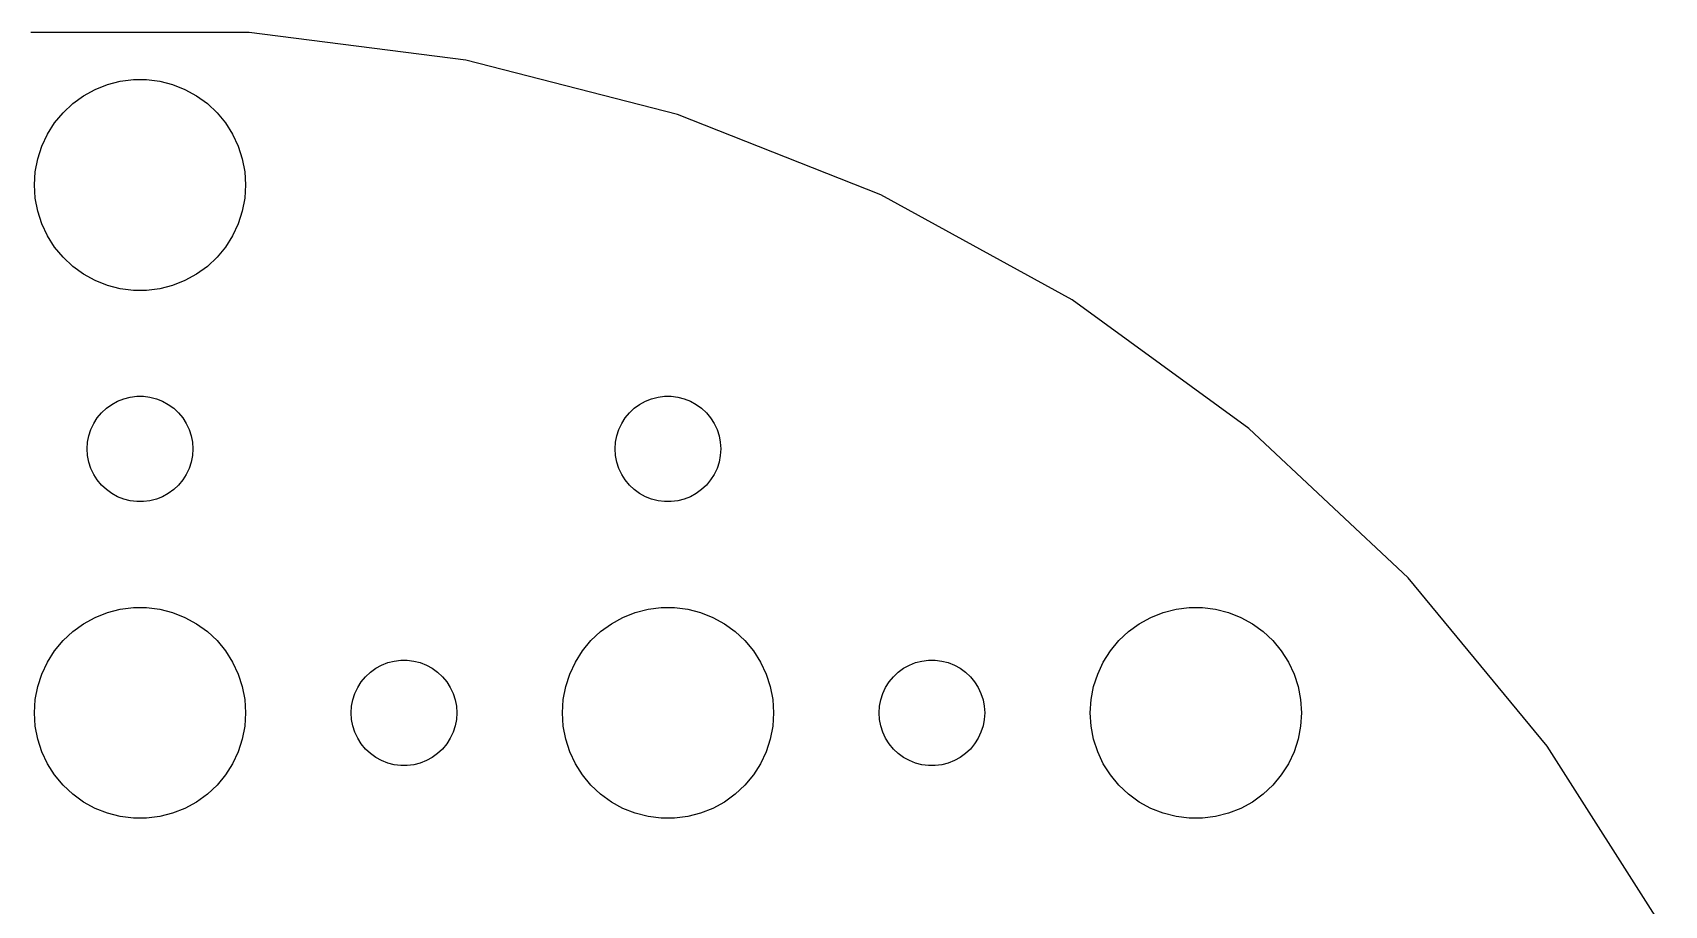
# Model space of a CAD drawing. Header units: metres. Extents: x -49 to 49, y -49 to 159.
# Drawn here: x -3.05 to 43.31, y 24.53 to 49.33 of the extents above; entities that cross this region are included whole.
import ezdxf

# ---------------------------------------------------------------- set-up
doc = ezdxf.new("R2010")
doc.units = ezdxf.units.M

msp = doc.modelspace()

# ---------------------------------------------------------------- linework, layer by layer
for p, q in [((3.10353, 49.3293), (-3.10353, 49.3293)), ((9.26166, 48.5513), (3.10353, 49.3293)), ((15.2737, 47.0077), (9.26166, 48.5513)), ((-1.27733, 47.7145), (-0.927048, 47.8532)), ((-0.927048, 47.8532), (-0.562134, 47.9469)), ((-0.562134, 47.9469), (-0.18837, 47.9941)), ((-0.18837, 47.9941), (0.18837, 47.9941)), ((0.18837, 47.9941), (0.562134, 47.9469)), ((0.562134, 47.9469), (0.927048, 47.8532)), ((0.927048, 47.8532), (1.27733, 47.7145)), ((-2.1869, 47.0536), (-1.91226, 47.3115)), ((-1.91226, 47.3115), (-1.60747, 47.533)), ((-1.60747, 47.533), (-1.27733, 47.7145)), ((1.27733, 47.7145), (1.60747, 47.533)), ((1.60747, 47.533), (1.91226, 47.3115)), ((1.91226, 47.3115), (2.1869, 47.0536)), ((-2.42705, 46.7634), (-2.1869, 47.0536)), ((2.1869, 47.0536), (2.42705, 46.7634)), ((21.0449, 44.7227), (15.2737, 47.0077)), ((-2.78932, 46.1044), (-2.62891, 46.4453)), ((-2.62891, 46.4453), (-2.42705, 46.7634)), ((2.42705, 46.7634), (2.62891, 46.4453)), ((2.62891, 46.4453), (2.78932, 46.1044)), ((-2.90575, 45.7461), (-2.78932, 46.1044)), ((2.78932, 46.1044), (2.90575, 45.7461)), ((-2.97633, 45.376), (-2.90575, 45.7461)), ((2.90575, 45.7461), (2.97633, 45.376)), ((-3, 45), (-2.97633, 45.376)), ((-2.97633, 44.624), (-3, 45)), ((2.97633, 45.376), (3, 45)), ((3, 45), (2.97633, 44.624)), ((-2.90575, 44.2539), (-2.97633, 44.624)), ((2.97633, 44.624), (2.90575, 44.2539)), ((26.4842, 41.7324), (21.0449, 44.7227)), ((-2.78932, 43.8956), (-2.90575, 44.2539)), ((2.90575, 44.2539), (2.78932, 43.8956)), ((-2.62891, 43.5547), (-2.78932, 43.8956)), ((2.78932, 43.8956), (2.62891, 43.5547)), ((-2.42705, 43.2366), (-2.62891, 43.5547)), ((-2.1869, 42.9464), (-2.42705, 43.2366)), ((2.42705, 43.2366), (2.1869, 42.9464)), ((2.62891, 43.5547), (2.42705, 43.2366)), ((-1.91226, 42.6885), (-2.1869, 42.9464)), ((-1.60747, 42.467), (-1.91226, 42.6885)), ((1.91226, 42.6885), (1.60747, 42.467)), ((2.1869, 42.9464), (1.91226, 42.6885)), ((-1.27733, 42.2855), (-1.60747, 42.467)), ((-0.927048, 42.1468), (-1.27733, 42.2855)), ((1.27733, 42.2855), (0.927048, 42.1468)), ((1.60747, 42.467), (1.27733, 42.2855)), ((-0.562134, 42.0531), (-0.927048, 42.1468)), ((-0.18837, 42.0059), (-0.562134, 42.0531)), ((0.18837, 42.0059), (-0.18837, 42.0059)), ((0.562134, 42.0531), (0.18837, 42.0059)), ((0.927048, 42.1468), (0.562134, 42.0531)), ((31.5058, 38.084), (26.4842, 41.7324)), ((-0.463516, 38.9266), (-0.281067, 38.9734)), ((-0.281067, 38.9734), (-0.094177, 38.997)), ((-0.094177, 38.997), (0.094177, 38.997)), ((0.094177, 38.997), (0.281067, 38.9734)), ((0.281067, 38.9734), (0.463516, 38.9266)), ((14.5365, 38.9266), (14.7189, 38.9734)), ((14.7189, 38.9734), (14.9058, 38.997)), ((14.9058, 38.997), (15.0942, 38.997)), ((15.0942, 38.997), (15.2811, 38.9734)), ((15.2811, 38.9734), (15.4635, 38.9266)), ((-1.21352, 38.3817), (-1.09344, 38.5268)), ((-1.09344, 38.5268), (-0.956131, 38.6558)), ((-0.956131, 38.6558), (-0.803726, 38.7665)), ((-0.803726, 38.7665), (-0.638657, 38.8572)), ((-0.638657, 38.8572), (-0.463516, 38.9266)), ((0.463516, 38.9266), (0.638657, 38.8572)), ((0.638657, 38.8572), (0.803726, 38.7665)), ((0.803726, 38.7665), (0.956131, 38.6558)), ((0.956131, 38.6558), (1.09344, 38.5268)), ((1.09344, 38.5268), (1.21352, 38.3817)), ((13.7865, 38.3817), (13.9065, 38.5268)), ((13.9065, 38.5268), (14.0439, 38.6558)), ((14.0439, 38.6558), (14.1963, 38.7665)), ((14.1963, 38.7665), (14.3613, 38.8572)), ((14.3613, 38.8572), (14.5365, 38.9266)), ((15.4635, 38.9266), (15.6387, 38.8572)), ((15.6387, 38.8572), (15.8037, 38.7665)), ((15.8037, 38.7665), (15.9561, 38.6558)), ((15.9561, 38.6558), (16.0934, 38.5268)), ((16.0934, 38.5268), (16.2135, 38.3817)), ((-1.45287, 37.873), (-1.39465, 38.0522)), ((-1.39465, 38.0522), (-1.31445, 38.2226)), ((-1.31445, 38.2226), (-1.21352, 38.3817)), ((1.21352, 38.3817), (1.31445, 38.2226)), ((1.31445, 38.2226), (1.39465, 38.0522)), ((1.39465, 38.0522), (1.45287, 37.873)), ((13.5471, 37.873), (13.6053, 38.0522)), ((13.6053, 38.0522), (13.6855, 38.2226)), ((13.6855, 38.2226), (13.7865, 38.3817)), ((16.2135, 38.3817), (16.3145, 38.2226)), ((16.3145, 38.2226), (16.3947, 38.0522)), ((16.3947, 38.0522), (16.4529, 37.873)), ((36.0306, 33.835), (31.5058, 38.084)), ((-1.5, 37.5), (-1.48816, 37.688)), ((-1.48816, 37.688), (-1.45287, 37.873)), ((1.45287, 37.873), (1.48816, 37.688)), ((1.48816, 37.688), (1.5, 37.5)), ((13.5, 37.5), (13.5118, 37.688)), ((13.5118, 37.688), (13.5471, 37.873)), ((16.4529, 37.873), (16.4882, 37.688)), ((16.4882, 37.688), (16.5, 37.5)), ((-1.48816, 37.312), (-1.5, 37.5)), ((-1.45287, 37.127), (-1.48816, 37.312)), ((-1.39465, 36.9478), (-1.45287, 37.127)), ((1.45287, 37.127), (1.39465, 36.9478)), ((1.48816, 37.312), (1.45287, 37.127)), ((1.5, 37.5), (1.48816, 37.312)), ((13.5118, 37.312), (13.5, 37.5)), ((13.5471, 37.127), (13.5118, 37.312)), ((13.6053, 36.9478), (13.5471, 37.127)), ((16.4529, 37.127), (16.3947, 36.9478)), ((16.4882, 37.312), (16.4529, 37.127)), ((16.5, 37.5), (16.4882, 37.312)), ((-1.31445, 36.7774), (-1.39465, 36.9478)), ((-1.21352, 36.6183), (-1.31445, 36.7774)), ((1.31445, 36.7774), (1.21352, 36.6183)), ((1.39465, 36.9478), (1.31445, 36.7774)), ((13.6855, 36.7774), (13.6053, 36.9478)), ((13.7865, 36.6183), (13.6855, 36.7774)), ((16.3145, 36.7774), (16.2135, 36.6183)), ((16.3947, 36.9478), (16.3145, 36.7774)), ((-1.09344, 36.4732), (-1.21352, 36.6183)), ((-0.956131, 36.3442), (-1.09344, 36.4732)), ((-0.803726, 36.2335), (-0.956131, 36.3442)), ((-0.638657, 36.1428), (-0.803726, 36.2335)), ((0.803726, 36.2335), (0.638657, 36.1428)), ((0.956131, 36.3442), (0.803726, 36.2335)), ((1.09344, 36.4732), (0.956131, 36.3442)), ((1.21352, 36.6183), (1.09344, 36.4732)), ((13.9065, 36.4732), (13.7865, 36.6183)), ((14.0439, 36.3442), (13.9065, 36.4732)), ((14.1963, 36.2335), (14.0439, 36.3442)), ((14.3613, 36.1428), (14.1963, 36.2335)), ((15.8037, 36.2335), (15.6387, 36.1428)), ((15.9561, 36.3442), (15.8037, 36.2335)), ((16.0934, 36.4732), (15.9561, 36.3442)), ((16.2135, 36.6183), (16.0934, 36.4732)), ((-0.463516, 36.0734), (-0.638657, 36.1428)), ((-0.281067, 36.0266), (-0.463516, 36.0734)), ((-0.094177, 36.003), (-0.281067, 36.0266)), ((0.094177, 36.003), (-0.094177, 36.003)), ((0.281067, 36.0266), (0.094177, 36.003)), ((0.463516, 36.0734), (0.281067, 36.0266)), ((0.638657, 36.1428), (0.463516, 36.0734)), ((14.5365, 36.0734), (14.3613, 36.1428)), ((14.7189, 36.0266), (14.5365, 36.0734)), ((14.9058, 36.003), (14.7189, 36.0266)), ((15.0942, 36.003), (14.9058, 36.003)), ((15.2811, 36.0266), (15.0942, 36.003)), ((15.4635, 36.0734), (15.2811, 36.0266)), ((15.6387, 36.1428), (15.4635, 36.0734)), ((39.9871, 29.0523), (36.0306, 33.835)), ((-0.927048, 32.8532), (-0.562134, 32.9469)), ((-0.562134, 32.9469), (-0.18837, 32.9941)), ((-0.18837, 32.9941), (0.18837, 32.9941)), ((0.18837, 32.9941), (0.562134, 32.9469)), ((0.562134, 32.9469), (0.927048, 32.8532)), ((14.0729, 32.8532), (14.4379, 32.9469)), ((14.4379, 32.9469), (14.8116, 32.9941)), ((14.8116, 32.9941), (15.1884, 32.9941)), ((15.1884, 32.9941), (15.5621, 32.9469)), ((15.5621, 32.9469), (15.927, 32.8532)), ((29.0729, 32.8532), (29.4379, 32.9469)), ((29.4379, 32.9469), (29.8116, 32.9941)), ((29.8116, 32.9941), (30.1884, 32.9941)), ((30.1884, 32.9941), (30.5621, 32.9469)), ((30.5621, 32.9469), (30.927, 32.8532)), ((-1.91226, 32.3115), (-1.60747, 32.533)), ((-1.60747, 32.533), (-1.27733, 32.7145)), ((-1.27733, 32.7145), (-0.927048, 32.8532)), ((0.927048, 32.8532), (1.27733, 32.7145)), ((1.27733, 32.7145), (1.60747, 32.533)), ((1.60747, 32.533), (1.91226, 32.3115)), ((13.0877, 32.3115), (13.3925, 32.533)), ((13.3925, 32.533), (13.7227, 32.7145)), ((13.7227, 32.7145), (14.0729, 32.8532)), ((15.927, 32.8532), (16.2773, 32.7145)), ((16.2773, 32.7145), (16.6075, 32.533)), ((16.6075, 32.533), (16.9123, 32.3115)), ((28.0877, 32.3115), (28.3925, 32.533)), ((28.3925, 32.533), (28.7227, 32.7145)), ((28.7227, 32.7145), (29.0729, 32.8532)), ((30.927, 32.8532), (31.2773, 32.7145)), ((31.2773, 32.7145), (31.6075, 32.533)), ((31.6075, 32.533), (31.9123, 32.3115)), ((-2.42705, 31.7634), (-2.1869, 32.0536)), ((-2.1869, 32.0536), (-1.91226, 32.3115)), ((1.91226, 32.3115), (2.1869, 32.0536)), ((2.1869, 32.0536), (2.42705, 31.7634)), ((12.5729, 31.7634), (12.8131, 32.0536)), ((12.8131, 32.0536), (13.0877, 32.3115)), ((16.9123, 32.3115), (17.1869, 32.0536)), ((17.1869, 32.0536), (17.427, 31.7634)), ((27.5729, 31.7634), (27.8131, 32.0536)), ((27.8131, 32.0536), (28.0877, 32.3115)), ((31.9123, 32.3115), (32.1869, 32.0536)), ((32.1869, 32.0536), (32.427, 31.7634)), ((-2.62891, 31.4453), (-2.42705, 31.7634)), ((2.42705, 31.7634), (2.62891, 31.4453)), ((12.3711, 31.4453), (12.5729, 31.7634)), ((17.427, 31.7634), (17.6289, 31.4453)), ((27.3711, 31.4453), (27.5729, 31.7634)), ((32.427, 31.7634), (32.6289, 31.4453)), ((-2.90575, 30.7461), (-2.78932, 31.1044)), ((-2.78932, 31.1044), (-2.62891, 31.4453)), ((2.62891, 31.4453), (2.78932, 31.1044)), ((2.78932, 31.1044), (2.90575, 30.7461)), ((6.40654, 31.0268), (6.54385, 31.1558)), ((6.54385, 31.1558), (6.69626, 31.2665)), ((6.69626, 31.2665), (6.86133, 31.3572)), ((6.86133, 31.3572), (7.03647, 31.4266)), ((7.03647, 31.4266), (7.21892, 31.4734)), ((7.21892, 31.4734), (7.40581, 31.497)), ((7.40581, 31.497), (7.59418, 31.497)), ((7.59418, 31.497), (7.78107, 31.4734)), ((7.78107, 31.4734), (7.96352, 31.4266)), ((7.96352, 31.4266), (8.13866, 31.3572)), ((8.13866, 31.3572), (8.30373, 31.2665)), ((8.30373, 31.2665), (8.45613, 31.1558)), ((8.45613, 31.1558), (8.59344, 31.0268)), ((12.0942, 30.7461), (12.2107, 31.1044)), ((12.2107, 31.1044), (12.3711, 31.4453)), ((17.6289, 31.4453), (17.7893, 31.1044)), ((17.7893, 31.1044), (17.9057, 30.7461)), ((21.4065, 31.0268), (21.5439, 31.1558)), ((21.5439, 31.1558), (21.6963, 31.2665)), ((21.6963, 31.2665), (21.8613, 31.3572)), ((21.8613, 31.3572), (22.0365, 31.4266)), ((22.0365, 31.4266), (22.2189, 31.4734)), ((22.2189, 31.4734), (22.4058, 31.497)), ((22.4058, 31.497), (22.5942, 31.497)), ((22.5942, 31.497), (22.7811, 31.4734)), ((22.7811, 31.4734), (22.9635, 31.4266)), ((22.9635, 31.4266), (23.1387, 31.3572)), ((23.1387, 31.3572), (23.3037, 31.2665)), ((23.3037, 31.2665), (23.4561, 31.1558)), ((23.4561, 31.1558), (23.5934, 31.0268)), ((27.0942, 30.7461), (27.2107, 31.1044)), ((27.2107, 31.1044), (27.3711, 31.4453)), ((32.6289, 31.4453), (32.7893, 31.1044)), ((32.7893, 31.1044), (32.9057, 30.7461)), ((-2.97633, 30.376), (-2.90575, 30.7461)), ((2.90575, 30.7461), (2.97633, 30.376)), ((6.10533, 30.5522), (6.18553, 30.7226)), ((6.18553, 30.7226), (6.28647, 30.8817)), ((6.28647, 30.8817), (6.40654, 31.0268)), ((8.59344, 31.0268), (8.71352, 30.8817)), ((8.71352, 30.8817), (8.81445, 30.7226)), ((8.81445, 30.7226), (8.89465, 30.5522)), ((12.0237, 30.376), (12.0942, 30.7461)), ((17.9057, 30.7461), (17.9763, 30.376)), ((21.1053, 30.5522), (21.1855, 30.7226)), ((21.1855, 30.7226), (21.2865, 30.8817)), ((21.2865, 30.8817), (21.4065, 31.0268)), ((23.5934, 31.0268), (23.7135, 30.8817)), ((23.7135, 30.8817), (23.8145, 30.7226)), ((23.8145, 30.7226), (23.8947, 30.5522)), ((27.0237, 30.376), (27.0942, 30.7461)), ((32.9057, 30.7461), (32.9763, 30.376)), ((-3, 30), (-2.97633, 30.376)), ((2.97633, 30.376), (3, 30)), ((6, 30), (6.01183, 30.188)), ((6.01183, 30.188), (6.04712, 30.373)), ((6.04712, 30.373), (6.10533, 30.5522)), ((8.89465, 30.5522), (8.95287, 30.373)), ((8.95287, 30.373), (8.98816, 30.188)), ((8.98816, 30.188), (9, 30)), ((12, 30), (12.0237, 30.376)), ((17.9763, 30.376), (18, 30)), ((21, 30), (21.0118, 30.188)), ((21.0118, 30.188), (21.0471, 30.373)), ((21.0471, 30.373), (21.1053, 30.5522)), ((23.8947, 30.5522), (23.9529, 30.373)), ((23.9529, 30.373), (23.9882, 30.188)), ((23.9882, 30.188), (24, 30)), ((27, 30), (27.0237, 30.376)), ((32.9763, 30.376), (33, 30)), ((-2.97633, 29.624), (-3, 30)), ((3, 30), (2.97633, 29.624)), ((6.01183, 29.812), (6, 30)), ((6.04712, 29.627), (6.01183, 29.812)), ((8.98816, 29.812), (8.95287, 29.627)), ((9, 30), (8.98816, 29.812)), ((12.0237, 29.624), (12, 30)), ((18, 30), (17.9763, 29.624)), ((21.0118, 29.812), (21, 30)), ((21.0471, 29.627), (21.0118, 29.812)), ((23.9882, 29.812), (23.9529, 29.627)), ((24, 30), (23.9882, 29.812)), ((27.0237, 29.624), (27, 30)), ((33, 30), (32.9763, 29.624)), ((-2.90575, 29.2539), (-2.97633, 29.624)), ((-2.78932, 28.8956), (-2.90575, 29.2539)), ((2.90575, 29.2539), (2.78932, 28.8956)), ((2.97633, 29.624), (2.90575, 29.2539)), ((6.10533, 29.4478), (6.04712, 29.627)), ((6.18553, 29.2774), (6.10533, 29.4478)), ((6.28647, 29.1183), (6.18553, 29.2774)), ((8.81445, 29.2774), (8.71352, 29.1183)), ((8.89465, 29.4478), (8.81445, 29.2774)), ((8.95287, 29.627), (8.89465, 29.4478)), ((12.0942, 29.2539), (12.0237, 29.624)), ((12.2107, 28.8956), (12.0942, 29.2539)), ((17.9057, 29.2539), (17.7893, 28.8956)), ((17.9763, 29.624), (17.9057, 29.2539)), ((21.1053, 29.4478), (21.0471, 29.627)), ((21.1855, 29.2774), (21.1053, 29.4478)), ((21.2865, 29.1183), (21.1855, 29.2774)), ((23.8145, 29.2774), (23.7135, 29.1183)), ((23.8947, 29.4478), (23.8145, 29.2774)), ((23.9529, 29.627), (23.8947, 29.4478)), ((27.0942, 29.2539), (27.0237, 29.624)), ((27.2107, 28.8956), (27.0942, 29.2539)), ((32.9057, 29.2539), (32.7893, 28.8956)), ((32.9763, 29.624), (32.9057, 29.2539)), ((-2.62891, 28.5547), (-2.78932, 28.8956)), ((2.78932, 28.8956), (2.62891, 28.5547)), ((6.40654, 28.9732), (6.28647, 29.1183)), ((6.54385, 28.8442), (6.40654, 28.9732)), ((6.69626, 28.7335), (6.54385, 28.8442)), ((8.45613, 28.8442), (8.30373, 28.7335)), ((8.59344, 28.9732), (8.45613, 28.8442)), ((8.71352, 29.1183), (8.59344, 28.9732)), ((12.3711, 28.5547), (12.2107, 28.8956)), ((17.7893, 28.8956), (17.6289, 28.5547)), ((21.4065, 28.9732), (21.2865, 29.1183)), ((21.5439, 28.8442), (21.4065, 28.9732)), ((21.6963, 28.7335), (21.5439, 28.8442)), ((23.4561, 28.8442), (23.3037, 28.7335)), ((23.5934, 28.9732), (23.4561, 28.8442)), ((23.7135, 29.1183), (23.5934, 28.9732)), ((27.3711, 28.5547), (27.2107, 28.8956)), ((32.7893, 28.8956), (32.6289, 28.5547)), ((43.313, 23.8115), (39.9871, 29.0523)), ((-2.42705, 28.2366), (-2.62891, 28.5547)), ((2.62891, 28.5547), (2.42705, 28.2366)), ((6.86133, 28.6427), (6.69626, 28.7335)), ((7.03647, 28.5734), (6.86133, 28.6427)), ((7.21892, 28.5266), (7.03647, 28.5734)), ((7.40581, 28.503), (7.21892, 28.5266)), ((7.59418, 28.503), (7.40581, 28.503)), ((7.78107, 28.5266), (7.59418, 28.503)), ((7.96352, 28.5734), (7.78107, 28.5266)), ((8.13866, 28.6427), (7.96352, 28.5734)), ((8.30373, 28.7335), (8.13866, 28.6427)), ((12.5729, 28.2366), (12.3711, 28.5547)), ((17.6289, 28.5547), (17.427, 28.2366)), ((21.8613, 28.6427), (21.6963, 28.7335)), ((22.0365, 28.5734), (21.8613, 28.6427)), ((22.2189, 28.5266), (22.0365, 28.5734)), ((22.4058, 28.503), (22.2189, 28.5266)), ((22.5942, 28.503), (22.4058, 28.503)), ((22.7811, 28.5266), (22.5942, 28.503)), ((22.9635, 28.5734), (22.7811, 28.5266)), ((23.1387, 28.6427), (22.9635, 28.5734)), ((23.3037, 28.7335), (23.1387, 28.6427)), ((27.5729, 28.2366), (27.3711, 28.5547)), ((32.6289, 28.5547), (32.427, 28.2366)), ((-2.1869, 27.9464), (-2.42705, 28.2366)), ((-1.91226, 27.6884), (-2.1869, 27.9464)), ((2.1869, 27.9464), (1.91226, 27.6884)), ((2.42705, 28.2366), (2.1869, 27.9464)), ((12.8131, 27.9464), (12.5729, 28.2366)), ((13.0877, 27.6884), (12.8131, 27.9464)), ((17.1869, 27.9464), (16.9123, 27.6884)), ((17.427, 28.2366), (17.1869, 27.9464)), ((27.8131, 27.9464), (27.5729, 28.2366)), ((28.0877, 27.6884), (27.8131, 27.9464)), ((32.1869, 27.9464), (31.9123, 27.6884)), ((32.427, 28.2366), (32.1869, 27.9464)), ((-1.60747, 27.467), (-1.91226, 27.6884)), ((-1.27733, 27.2855), (-1.60747, 27.467)), ((1.60747, 27.467), (1.27733, 27.2855)), ((1.91226, 27.6884), (1.60747, 27.467)), ((13.3925, 27.467), (13.0877, 27.6884)), ((13.7227, 27.2855), (13.3925, 27.467)), ((16.6075, 27.467), (16.2773, 27.2855)), ((16.9123, 27.6884), (16.6075, 27.467)), ((28.3925, 27.467), (28.0877, 27.6884)), ((28.7227, 27.2855), (28.3925, 27.467)), ((31.6075, 27.467), (31.2773, 27.2855)), ((31.9123, 27.6884), (31.6075, 27.467)), ((-0.927048, 27.1468), (-1.27733, 27.2855)), ((-0.562134, 27.0531), (-0.927048, 27.1468)), ((-0.18837, 27.0059), (-0.562134, 27.0531)), ((0.18837, 27.0059), (-0.18837, 27.0059)), ((0.562134, 27.0531), (0.18837, 27.0059)), ((0.927048, 27.1468), (0.562134, 27.0531)), ((1.27733, 27.2855), (0.927048, 27.1468)), ((14.0729, 27.1468), (13.7227, 27.2855)), ((14.4379, 27.0531), (14.0729, 27.1468)), ((14.8116, 27.0059), (14.4379, 27.0531)), ((15.1884, 27.0059), (14.8116, 27.0059)), ((15.5621, 27.0531), (15.1884, 27.0059)), ((15.927, 27.1468), (15.5621, 27.0531)), ((16.2773, 27.2855), (15.927, 27.1468)), ((29.0729, 27.1468), (28.7227, 27.2855)), ((29.4379, 27.0531), (29.0729, 27.1468)), ((29.8116, 27.0059), (29.4379, 27.0531)), ((30.1884, 27.0059), (29.8116, 27.0059)), ((30.5621, 27.0531), (30.1884, 27.0059)), ((30.927, 27.1468), (30.5621, 27.0531)), ((31.2773, 27.2855), (30.927, 27.1468))]:
    msp.add_line(p, q)

doc.saveas('drawing.dxf')
